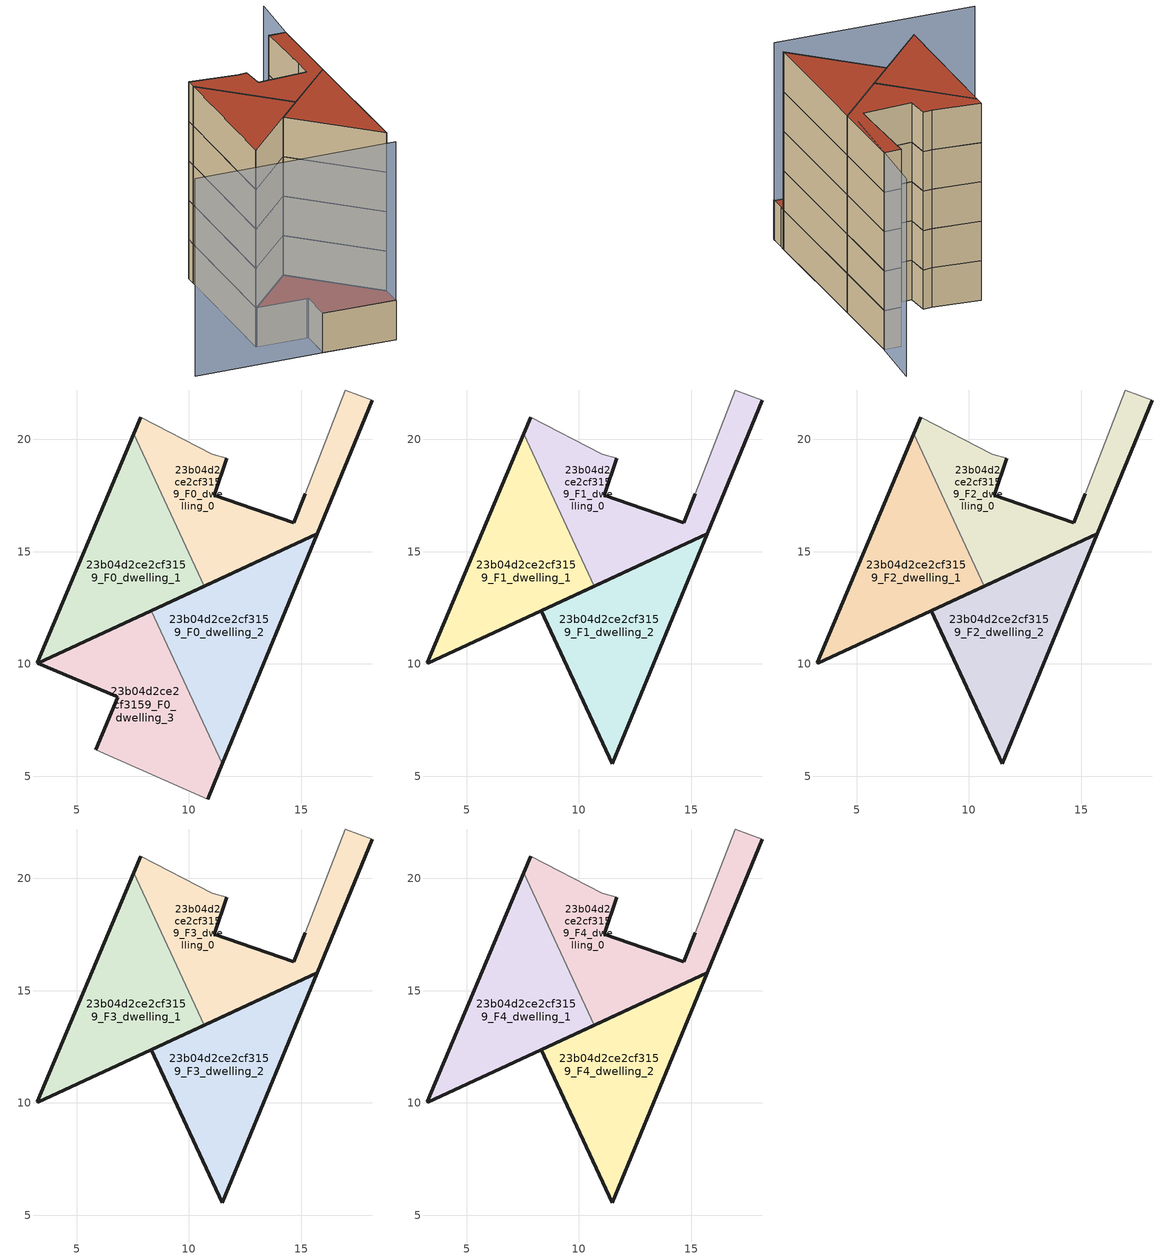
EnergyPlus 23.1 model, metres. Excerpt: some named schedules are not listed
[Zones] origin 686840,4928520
23b04d2ce2cf3159_F0_dwelling_0
 floor ground (EU_floor_Construction): 15.72,15.81 18.18,21.75 16.98,22.2 15.18,17.58 14.68,16.29 11.13,17.51 11.68,19.15 11.04,19.34 7.85,20.98 7.54,20.25 10.68,13.47 z0
 wall outside (EU_wall_Construction): 18.18,21.75 15.72,15.81 10.68,13.47 / 7.54,20.25 7.85,20.98 / 11.68,19.15 11.13,17.51 14.68,16.29 15.18,17.58 z0:3
 wall adiabatic (EU_wall_Construction): 15.18,17.58 16.98,22.2 18.18,21.75 / 7.85,20.98 11.04,19.34 11.68,19.15 z0:3
 wall to 23b04d2ce2cf3159_F0_dwelling_1 (EU_wall_Construction): 10.68,13.47 7.54,20.25 z0:3
23b04d2ce2cf3159_F0_dwelling_1
 floor ground (EU_floor_Construction): 10.68,13.47 7.54,20.25 3.24,10.04 3.26,10.03 z0
 wall outside (EU_wall_Construction): 10.68,13.47 3.26,10.03 3.24,10.04 7.54,20.25 z0:3
23b04d2ce2cf3159_F0_dwelling_2
 floor ground (EU_floor_Construction): 11.49,5.55 15.72,15.81 8.32,12.38 z0
 wall outside (EU_wall_Construction): 8.32,12.38 15.72,15.81 11.49,5.55 z0:3
 wall to 23b04d2ce2cf3159_F0_dwelling_3 (EU_wall_Construction): 11.49,5.55 8.32,12.38 z0:3
23b04d2ce2cf3159_F0_dwelling_3
 floor ground (EU_floor_Construction): 10.84,3.98 11.34,5.18 11.49,5.55 8.32,12.38 3.26,10.03 6.76,8.56 6.84,8.52 5.85,6.18 z0
 wall outside (EU_wall_Construction): 11.49,5.55 11.34,5.18 10.84,3.98 / 5.85,6.18 6.84,8.52 6.76,8.56 3.26,10.03 8.32,12.38 z0:3
 wall adiabatic (EU_wall_Construction): 10.84,3.98 5.85,6.18 z0:3
 roof outside (EU_roof_Construction): 8.32,12.38 11.49,5.55 11.34,5.18 10.84,3.98 5.85,6.18 6.84,8.52 6.76,8.56 3.26,10.03 z3
23b04d2ce2cf3159_F1_dwelling_0
 floor to 23b04d2ce2cf3159_F0_dwelling_0 (EU_floor_Construction): 15.72,15.81 18.18,21.75 16.98,22.2 15.18,17.58 14.68,16.29 11.13,17.51 11.68,19.15 11.04,19.34 7.85,20.98 7.54,20.25 10.68,13.47 z3
 wall outside (EU_wall_Construction): 18.18,21.75 15.72,15.81 10.68,13.47 / 7.54,20.25 7.85,20.98 / 11.68,19.15 11.13,17.51 14.68,16.29 15.18,17.58 z3:6
 wall adiabatic (EU_wall_Construction): 15.18,17.58 16.98,22.2 18.18,21.75 / 7.85,20.98 11.04,19.34 11.68,19.15 z3:6
 wall to 23b04d2ce2cf3159_F1_dwelling_1 (EU_wall_Construction): 10.68,13.47 7.54,20.25 z3:6
23b04d2ce2cf3159_F1_dwelling_1
 floor to 23b04d2ce2cf3159_F0_dwelling_1 (EU_floor_Construction): 10.68,13.47 7.54,20.25 3.24,10.04 3.26,10.03 z3
 wall outside (EU_wall_Construction): 10.68,13.47 3.26,10.03 3.24,10.04 7.54,20.25 z3:6
23b04d2ce2cf3159_F1_dwelling_2
 floor to 23b04d2ce2cf3159_F0_dwelling_2 (EU_floor_Construction): 11.49,5.55 15.72,15.81 8.32,12.38 z3
 wall outside (EU_wall_Construction): 11.49,5.55 8.32,12.38 15.72,15.81 11.49,5.55 z3:6
23b04d2ce2cf3159_F2_dwelling_0
 floor to 23b04d2ce2cf3159_F1_dwelling_0 (EU_floor_Construction): 15.72,15.81 18.18,21.75 16.98,22.2 15.18,17.58 14.68,16.29 11.13,17.51 11.68,19.15 11.04,19.34 7.85,20.98 7.54,20.25 10.68,13.47 z6
 wall outside (EU_wall_Construction): 18.18,21.75 15.72,15.81 10.68,13.47 / 7.54,20.25 7.85,20.98 / 11.68,19.15 11.13,17.51 14.68,16.29 15.18,17.58 z6:9
 wall adiabatic (EU_wall_Construction): 15.18,17.58 16.98,22.2 18.18,21.75 / 7.85,20.98 11.04,19.34 11.68,19.15 z6:9
 wall to 23b04d2ce2cf3159_F2_dwelling_1 (EU_wall_Construction): 10.68,13.47 7.54,20.25 z6:9
23b04d2ce2cf3159_F2_dwelling_1
 floor to 23b04d2ce2cf3159_F1_dwelling_1 (EU_floor_Construction): 10.68,13.47 7.54,20.25 3.24,10.04 3.26,10.03 z6
 wall outside (EU_wall_Construction): 10.68,13.47 3.26,10.03 3.24,10.04 7.54,20.25 z6:9
23b04d2ce2cf3159_F2_dwelling_2
 floor to 23b04d2ce2cf3159_F1_dwelling_2 (EU_floor_Construction): 11.49,5.55 15.72,15.81 8.32,12.38 z6
 wall outside (EU_wall_Construction): 11.49,5.55 8.32,12.38 15.72,15.81 11.49,5.55 z6:9
23b04d2ce2cf3159_F3_dwelling_0
 floor to 23b04d2ce2cf3159_F2_dwelling_0 (EU_floor_Construction): 15.72,15.81 18.18,21.75 16.98,22.2 15.18,17.58 14.68,16.29 11.13,17.51 11.68,19.15 11.04,19.34 7.85,20.98 7.54,20.25 10.68,13.47 z9
 wall outside (EU_wall_Construction): 18.18,21.75 15.72,15.81 10.68,13.47 / 7.54,20.25 7.85,20.98 / 11.68,19.15 11.13,17.51 14.68,16.29 15.18,17.58 z9:12
 wall adiabatic (EU_wall_Construction): 15.18,17.58 16.98,22.2 18.18,21.75 / 7.85,20.98 11.04,19.34 11.68,19.15 z9:12
 wall to 23b04d2ce2cf3159_F3_dwelling_1 (EU_wall_Construction): 10.68,13.47 7.54,20.25 z9:12
23b04d2ce2cf3159_F3_dwelling_1
 floor to 23b04d2ce2cf3159_F2_dwelling_1 (EU_floor_Construction): 10.68,13.47 7.54,20.25 3.24,10.04 3.26,10.03 z9
 wall outside (EU_wall_Construction): 10.68,13.47 3.26,10.03 3.24,10.04 7.54,20.25 z9:12
23b04d2ce2cf3159_F3_dwelling_2
 floor to 23b04d2ce2cf3159_F2_dwelling_2 (EU_floor_Construction): 11.49,5.55 15.72,15.81 8.32,12.38 z9
 wall outside (EU_wall_Construction): 11.49,5.55 8.32,12.38 15.72,15.81 11.49,5.55 z9:12
23b04d2ce2cf3159_F4_dwelling_0
 floor to 23b04d2ce2cf3159_F3_dwelling_0 (EU_floor_Construction): 15.72,15.81 18.18,21.75 16.98,22.2 15.18,17.58 14.68,16.29 11.13,17.51 11.68,19.15 11.04,19.34 7.85,20.98 7.54,20.25 10.68,13.47 z12
 wall outside (EU_wall_Construction): 18.18,21.75 15.72,15.81 10.68,13.47 / 7.54,20.25 7.85,20.98 / 11.68,19.15 11.13,17.51 14.68,16.29 15.18,17.58 z12:15
 wall adiabatic (EU_wall_Construction): 15.18,17.58 16.98,22.2 18.18,21.75 / 7.85,20.98 11.04,19.34 11.68,19.15 z12:15
 wall to 23b04d2ce2cf3159_F4_dwelling_1 (EU_wall_Construction): 10.68,13.47 7.54,20.25 z12:15
 roof outside (EU_roof_Construction): 18.18,21.75 15.72,15.81 10.68,13.47 7.54,20.25 7.85,20.98 11.04,19.34 11.68,19.15 11.13,17.51 14.68,16.29 15.18,17.58 16.98,22.2 z15
23b04d2ce2cf3159_F4_dwelling_1
 floor to 23b04d2ce2cf3159_F3_dwelling_1 (EU_floor_Construction): 10.68,13.47 7.54,20.25 3.24,10.04 3.26,10.03 z12
 wall outside (EU_wall_Construction): 10.68,13.47 3.26,10.03 3.24,10.04 7.54,20.25 z12:15
 roof outside (EU_roof_Construction): 7.54,20.25 10.68,13.47 3.26,10.03 3.24,10.04 z15
23b04d2ce2cf3159_F4_dwelling_2
 floor to 23b04d2ce2cf3159_F3_dwelling_2 (EU_floor_Construction): 11.49,5.55 15.72,15.81 8.32,12.38 z12
 wall outside (EU_wall_Construction): 11.49,5.55 8.32,12.38 15.72,15.81 11.49,5.55 z12:15
 roof outside (EU_roof_Construction): 15.72,15.81 11.49,5.55 8.32,12.38 z15
shading: -2.95,9.86 10.88,4.08 / 20.1,25.73 15.89,17 z0:15
[Building]
EU S2 Campaign: North Axis=0; Terrain=City; Solar Distribution=FullExterior
[Site:Location]
Bologna: Latitude=44.5; Longitude=11.25; Time Zone=1; Elevation=37
[SizingPeriod:WeatherFileDays]
AnnualSizingPeriod: Begin Month=1; Begin Day of Month=1; End Month=12; End Day of Month=31; Day of Week for Start Day=Monday; Use Weather File Daylight Saving Period=No; Use Weather File Rain and Snow Indicators=No
[MATERIAL]
EU_InternalMass_Material: Roughness=MediumRough; Thickness=0.1; Conductivity=1; Density=1800; Specific Heat=900; Thermal Absorptance=0.9; Solar Absorptance=0.7; Visible Absorptance=0.7
[MATERIAL:NOMASS] Roughness=MediumRough; Thermal Absorptance=0.9; Solar Absorptance=0.7; Visible Absorptance=0.7
Name | Thermal Resistance
EU_wall_NoMass | 0.905828
EU_roof_NoMass | 0.37593
EU_floor_NoMass | 0.67114
[CONSTRUCTION]
EU_wall_Construction: EU_wall_NoMass
EU_roof_Construction: EU_roof_NoMass
EU_floor_Construction: EU_floor_NoMass
EU_InternalMass_Construction: EU_InternalMass_Material
[ZONE] Type=1; Multiplier=1; Ceiling Height=autocalculate; Floor Area=autocalculate; Part of Total Floor Area=Yes
Name | Volume
23b04d2ce2cf3159_F0_dwelling_0; 23b04d2ce2cf3159_F1_dwelling_0; 23b04d2ce2cf3159_F2_dwelling_0; 23b04d2ce2cf3159_F3_dwelling_0; 23b04d2ce2cf3159_F4_dwelling_0 | 92.1204
23b04d2ce2cf3159_F0_dwelling_1; 23b04d2ce2cf3159_F1_dwelling_1; 23b04d2ce2cf3159_F2_dwelling_1; 23b04d2ce2cf3159_F3_dwelling_1; 23b04d2ce2cf3159_F4_dwelling_1 | 92.0999
23b04d2ce2cf3159_F0_dwelling_2; 23b04d2ce2cf3159_F1_dwelling_2; 23b04d2ce2cf3159_F2_dwelling_2; 23b04d2ce2cf3159_F3_dwelling_2; 23b04d2ce2cf3159_F4_dwelling_2 | 92.124
23b04d2ce2cf3159_F0_dwelling_3 | 92.1079
[INTERNALMASS] Construction=EU_InternalMass_Construction
Name | Zone or ZoneList | Surface Area
23b04d2ce2cf3159_F0_dwelling_0_EU_InternalMass | 23b04d2ce2cf3159_F0_dwelling_0 | 30.7074
23b04d2ce2cf3159_F0_dwelling_1_EU_InternalMass | 23b04d2ce2cf3159_F0_dwelling_1 | 30.7031
23b04d2ce2cf3159_F0_dwelling_2_EU_InternalMass | 23b04d2ce2cf3159_F0_dwelling_2 | 30.7058
23b04d2ce2cf3159_F0_dwelling_3_EU_InternalMass | 23b04d2ce2cf3159_F0_dwelling_3 | 30.7028
23b04d2ce2cf3159_F1_dwelling_0_EU_InternalMass | 23b04d2ce2cf3159_F1_dwelling_0 | 40.9402
23b04d2ce2cf3159_F1_dwelling_1_EU_InternalMass | 23b04d2ce2cf3159_F1_dwelling_1 | 40.9406
23b04d2ce2cf3159_F1_dwelling_2_EU_InternalMass | 23b04d2ce2cf3159_F1_dwelling_2 | 40.9412
23b04d2ce2cf3159_F2_dwelling_0_EU_InternalMass | 23b04d2ce2cf3159_F2_dwelling_0 | 40.9402
23b04d2ce2cf3159_F2_dwelling_1_EU_InternalMass | 23b04d2ce2cf3159_F2_dwelling_1 | 40.9406
23b04d2ce2cf3159_F2_dwelling_2_EU_InternalMass | 23b04d2ce2cf3159_F2_dwelling_2 | 40.9412
23b04d2ce2cf3159_F3_dwelling_0_EU_InternalMass | 23b04d2ce2cf3159_F3_dwelling_0 | 40.9402
23b04d2ce2cf3159_F3_dwelling_1_EU_InternalMass | 23b04d2ce2cf3159_F3_dwelling_1 | 40.9406
23b04d2ce2cf3159_F3_dwelling_2_EU_InternalMass | 23b04d2ce2cf3159_F3_dwelling_2 | 40.9412
23b04d2ce2cf3159_F4_dwelling_0_EU_InternalMass | 23b04d2ce2cf3159_F4_dwelling_0 | 40.9402
23b04d2ce2cf3159_F4_dwelling_1_EU_InternalMass | 23b04d2ce2cf3159_F4_dwelling_1 | 40.9406
23b04d2ce2cf3159_F4_dwelling_2_EU_InternalMass | 23b04d2ce2cf3159_F4_dwelling_2 | 40.9412
[OTHEREQUIPMENT] Fuel Type=Electricity; Design Level Calculation Method=Watts/Area; Power per Zone Floor Area=1; Fraction Latent=0; Fraction Radiant=0; Fraction Lost=0; Carbon Dioxide Generation Rate=0; EndUse Subcategory=EU_Step8_InternalGains
Name | Zone or ZoneList or Space or SpaceList | Schedule
EU_Step8_InternalGain_23b04d2ce2cf3159_F0_dwelling_0_f000 | 23b04d2ce2cf3159_F0_dwelling_0 | EU_Step8_GainSchedule_23b04d2ce2cf3159_F0_dwelling_0_f000
EU_Step8_InternalGain_23b04d2ce2cf3159_F0_dwelling_1_f000 | 23b04d2ce2cf3159_F0_dwelling_1 | EU_Step8_GainSchedule_23b04d2ce2cf3159_F0_dwelling_1_f000
EU_Step8_InternalGain_23b04d2ce2cf3159_F0_dwelling_2_f000 | 23b04d2ce2cf3159_F0_dwelling_2 | EU_Step8_GainSchedule_23b04d2ce2cf3159_F0_dwelling_2_f000
EU_Step8_InternalGain_23b04d2ce2cf3159_F0_dwelling_3_f000 | 23b04d2ce2cf3159_F0_dwelling_3 | EU_Step8_GainSchedule_23b04d2ce2cf3159_F0_dwelling_3_f000
EU_Step8_InternalGain_23b04d2ce2cf3159_F1_dwelling_0_f000 | 23b04d2ce2cf3159_F1_dwelling_0 | EU_Step8_GainSchedule_23b04d2ce2cf3159_F1_dwelling_0_f000
EU_Step8_InternalGain_23b04d2ce2cf3159_F1_dwelling_1_f000 | 23b04d2ce2cf3159_F1_dwelling_1 | EU_Step8_GainSchedule_23b04d2ce2cf3159_F1_dwelling_1_f000
EU_Step8_InternalGain_23b04d2ce2cf3159_F1_dwelling_2_f000 | 23b04d2ce2cf3159_F1_dwelling_2 | EU_Step8_GainSchedule_23b04d2ce2cf3159_F1_dwelling_2_f000
EU_Step8_InternalGain_23b04d2ce2cf3159_F2_dwelling_0_f000 | 23b04d2ce2cf3159_F2_dwelling_0 | EU_Step8_GainSchedule_23b04d2ce2cf3159_F2_dwelling_0_f000
EU_Step8_InternalGain_23b04d2ce2cf3159_F2_dwelling_1_f000 | 23b04d2ce2cf3159_F2_dwelling_1 | EU_Step8_GainSchedule_23b04d2ce2cf3159_F2_dwelling_1_f000
EU_Step8_InternalGain_23b04d2ce2cf3159_F2_dwelling_2_f000 | 23b04d2ce2cf3159_F2_dwelling_2 | EU_Step8_GainSchedule_23b04d2ce2cf3159_F2_dwelling_2_f000
EU_Step8_InternalGain_23b04d2ce2cf3159_F3_dwelling_0_f000 | 23b04d2ce2cf3159_F3_dwelling_0 | EU_Step8_GainSchedule_23b04d2ce2cf3159_F3_dwelling_0_f000
EU_Step8_InternalGain_23b04d2ce2cf3159_F3_dwelling_1_f000 | 23b04d2ce2cf3159_F3_dwelling_1 | EU_Step8_GainSchedule_23b04d2ce2cf3159_F3_dwelling_1_f000
EU_Step8_InternalGain_23b04d2ce2cf3159_F3_dwelling_2_f000 | 23b04d2ce2cf3159_F3_dwelling_2 | EU_Step8_GainSchedule_23b04d2ce2cf3159_F3_dwelling_2_f000
EU_Step8_InternalGain_23b04d2ce2cf3159_F4_dwelling_0_f000 | 23b04d2ce2cf3159_F4_dwelling_0 | EU_Step8_GainSchedule_23b04d2ce2cf3159_F4_dwelling_0_f000
EU_Step8_InternalGain_23b04d2ce2cf3159_F4_dwelling_1_f000 | 23b04d2ce2cf3159_F4_dwelling_1 | EU_Step8_GainSchedule_23b04d2ce2cf3159_F4_dwelling_1_f000
EU_Step8_InternalGain_23b04d2ce2cf3159_F4_dwelling_2_f000 | 23b04d2ce2cf3159_F4_dwelling_2 | EU_Step8_GainSchedule_23b04d2ce2cf3159_F4_dwelling_2_f000
[ZONEVENTILATION:DESIGNFLOWRATE] Schedule=EU_AlwaysOn; Design Flow Rate Calculation Method=AirChanges/Hour; Air Changes per Hour=0.73129; Ventilation Type=Natural; Fan Pressure Rise=0; Fan Total Efficiency=1; Constant Term Coefficient=1; Temperature Term Coefficient=0; Velocity Term Coefficient=0; Velocity Squared Term Coefficient=0; Minimum Indoor Temperature=-100; Maximum Indoor Temperature=100; Delta Temperature=-100; Minimum Outdoor Temperature=-100; Maximum Outdoor Temperature=100; Maximum Wind Speed=40
Name | Zone or ZoneList or Space or SpaceList
EU_ConstantAir_23b04d2ce2cf3159_F0_dwelling_0 | 23b04d2ce2cf3159_F0_dwelling_0
EU_ConstantAir_23b04d2ce2cf3159_F0_dwelling_1 | 23b04d2ce2cf3159_F0_dwelling_1
EU_ConstantAir_23b04d2ce2cf3159_F0_dwelling_2 | 23b04d2ce2cf3159_F0_dwelling_2
EU_ConstantAir_23b04d2ce2cf3159_F0_dwelling_3 | 23b04d2ce2cf3159_F0_dwelling_3
EU_ConstantAir_23b04d2ce2cf3159_F1_dwelling_0 | 23b04d2ce2cf3159_F1_dwelling_0
EU_ConstantAir_23b04d2ce2cf3159_F1_dwelling_1 | 23b04d2ce2cf3159_F1_dwelling_1
EU_ConstantAir_23b04d2ce2cf3159_F1_dwelling_2 | 23b04d2ce2cf3159_F1_dwelling_2
EU_ConstantAir_23b04d2ce2cf3159_F2_dwelling_0 | 23b04d2ce2cf3159_F2_dwelling_0
EU_ConstantAir_23b04d2ce2cf3159_F2_dwelling_1 | 23b04d2ce2cf3159_F2_dwelling_1
EU_ConstantAir_23b04d2ce2cf3159_F2_dwelling_2 | 23b04d2ce2cf3159_F2_dwelling_2
EU_ConstantAir_23b04d2ce2cf3159_F3_dwelling_0 | 23b04d2ce2cf3159_F3_dwelling_0
EU_ConstantAir_23b04d2ce2cf3159_F3_dwelling_1 | 23b04d2ce2cf3159_F3_dwelling_1
EU_ConstantAir_23b04d2ce2cf3159_F3_dwelling_2 | 23b04d2ce2cf3159_F3_dwelling_2
EU_ConstantAir_23b04d2ce2cf3159_F4_dwelling_0 | 23b04d2ce2cf3159_F4_dwelling_0
EU_ConstantAir_23b04d2ce2cf3159_F4_dwelling_1 | 23b04d2ce2cf3159_F4_dwelling_1
EU_ConstantAir_23b04d2ce2cf3159_F4_dwelling_2 | 23b04d2ce2cf3159_F4_dwelling_2
[HVACTEMPLATE:THERMOSTAT] Constant Heating Setpoint=20; Constant Cooling Setpoint=50
EU_HeatOnly_23b04d2ce2cf3159_F0_dwelling_0; EU_HeatOnly_23b04d2ce2cf3159_F0_dwelling_1; EU_HeatOnly_23b04d2ce2cf3159_F0_dwelling_2; EU_HeatOnly_23b04d2ce2cf3159_F0_dwelling_3; EU_HeatOnly_23b04d2ce2cf3159_F1_dwelling_0; EU_HeatOnly_23b04d2ce2cf3159_F1_dwelling_1; EU_HeatOnly_23b04d2ce2cf3159_F1_dwelling_2; EU_HeatOnly_23b04d2ce2cf3159_F2_dwelling_0; EU_HeatOnly_23b04d2ce2cf3159_F2_dwelling_1; EU_HeatOnly_23b04d2ce2cf3159_F2_dwelling_2; EU_HeatOnly_23b04d2ce2cf3159_F3_dwelling_0; EU_HeatOnly_23b04d2ce2cf3159_F3_dwelling_1; EU_HeatOnly_23b04d2ce2cf3159_F3_dwelling_2; EU_HeatOnly_23b04d2ce2cf3159_F4_dwelling_0; EU_HeatOnly_23b04d2ce2cf3159_F4_dwelling_1; EU_HeatOnly_23b04d2ce2cf3159_F4_dwelling_2
[HVACTEMPLATE:ZONE:IDEALLOADSAIRSYSTEM] System Availability Schedule=EU_AlwaysOn; Maximum Heating Supply Air Temperature=50; Minimum Cooling Supply Air Temperature=13; Maximum Heating Supply Air Humidity Ratio=0.0156; Minimum Cooling Supply Air Humidity Ratio=0.0077; Heating Limit=NoLimit; Cooling Limit=NoLimit; Heating Availability Schedule=EU_AlwaysOn; Cooling Availability Schedule=EU_CoolingOff; Dehumidification Control Type=ConstantSensibleHeatRatio; Cooling Sensible Heat Ratio=0.7; Dehumidification Setpoint=60; Humidification Control Type=None; Humidification Setpoint=30; Outdoor Air Method=None; Outdoor Air Flow Rate per Person=0.00944; Outdoor Air Flow Rate per Zone Floor Area=0; Outdoor Air Flow Rate per Zone=0; Demand Controlled Ventilation Type=None; Outdoor Air Economizer Type=NoEconomizer; Heat Recovery Type=None; Sensible Heat Recovery Effectiveness=0.7; Latent Heat Recovery Effectiveness=0.65
Name | Template Thermostat
23b04d2ce2cf3159_F0_dwelling_0 | EU_HeatOnly_23b04d2ce2cf3159_F0_dwelling_0
23b04d2ce2cf3159_F0_dwelling_1 | EU_HeatOnly_23b04d2ce2cf3159_F0_dwelling_1
23b04d2ce2cf3159_F0_dwelling_2 | EU_HeatOnly_23b04d2ce2cf3159_F0_dwelling_2
23b04d2ce2cf3159_F0_dwelling_3 | EU_HeatOnly_23b04d2ce2cf3159_F0_dwelling_3
23b04d2ce2cf3159_F1_dwelling_0 | EU_HeatOnly_23b04d2ce2cf3159_F1_dwelling_0
23b04d2ce2cf3159_F1_dwelling_1 | EU_HeatOnly_23b04d2ce2cf3159_F1_dwelling_1
23b04d2ce2cf3159_F1_dwelling_2 | EU_HeatOnly_23b04d2ce2cf3159_F1_dwelling_2
23b04d2ce2cf3159_F2_dwelling_0 | EU_HeatOnly_23b04d2ce2cf3159_F2_dwelling_0
23b04d2ce2cf3159_F2_dwelling_1 | EU_HeatOnly_23b04d2ce2cf3159_F2_dwelling_1
23b04d2ce2cf3159_F2_dwelling_2 | EU_HeatOnly_23b04d2ce2cf3159_F2_dwelling_2
23b04d2ce2cf3159_F3_dwelling_0 | EU_HeatOnly_23b04d2ce2cf3159_F3_dwelling_0
23b04d2ce2cf3159_F3_dwelling_1 | EU_HeatOnly_23b04d2ce2cf3159_F3_dwelling_1
23b04d2ce2cf3159_F3_dwelling_2 | EU_HeatOnly_23b04d2ce2cf3159_F3_dwelling_2
23b04d2ce2cf3159_F4_dwelling_0 | EU_HeatOnly_23b04d2ce2cf3159_F4_dwelling_0
23b04d2ce2cf3159_F4_dwelling_1 | EU_HeatOnly_23b04d2ce2cf3159_F4_dwelling_1
23b04d2ce2cf3159_F4_dwelling_2 | EU_HeatOnly_23b04d2ce2cf3159_F4_dwelling_2
